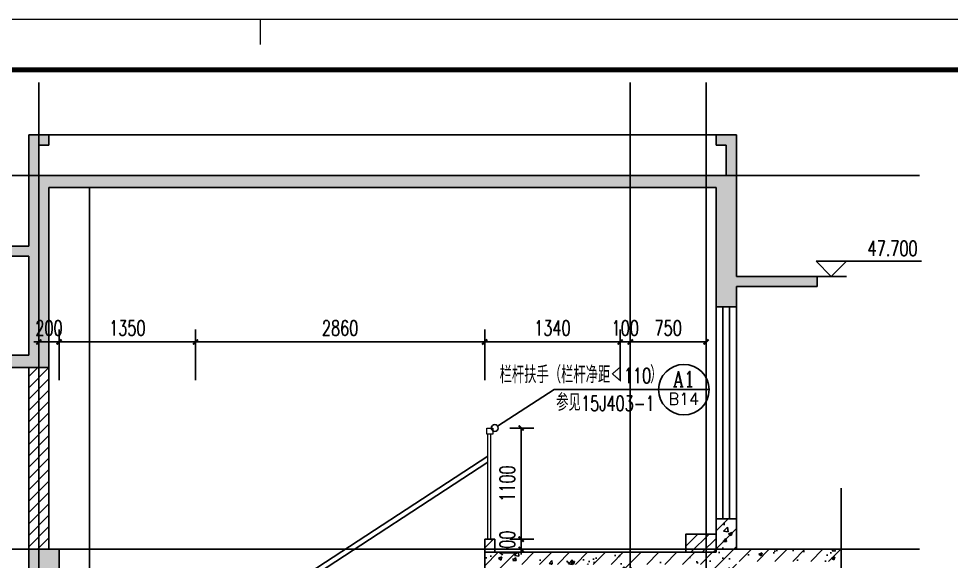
# Model space of a CAD drawing. Extents: x 1738711 to 2346805, y 1189731 to 2516152.
# Drawn here: x 2042993 to 2052219, y 1392552 to 1397922 of the extents above; entities that cross this region are included whole.
import ezdxf
from ezdxf.enums import TextEntityAlignment as Align

# ---------------------------------------------------------------- set-up
doc = ezdxf.new("R2010")
doc.units = 0
doc.header["$LTSCALE"] = 1000
doc.header["$MEASUREMENT"] = 0
doc.linetypes.add('复件 140224通州运河二期售楼部条件图_t3$0$X-ME SHAFT SH$0$X-B2$0$WATER_LINE', pattern=[0])
for name, color, linetype in [('DIM_ELEV', 3, 'Continuous'), ('DIM_IDEN', 3, 'Continuous'), ('DIM_SYMB', 3, 'Continuous'), ('DOTE', 1, 'Continuous'), ('PUB_DIM', 3, 'Continuous'), ('PUB_HATCH', 8, 'Continuous'), ('PUB_TEXT', 7, 'Continuous'), ('S_E_STAIR', 4, 'Continuous'), ('TK', 4, 'Continuous'), ('WALL', 40, 'Continuous'), ('WINDOW', 144, 'Continuous'), ('切线', 35, 'Continuous'), ('看线', 8, 'Continuous')]:
    doc.layers.add(name, color=color, linetype=linetype)
doc.layers.add('栏杆', color=6, linetype='Continuous', lineweight=15)
doc.styles.add('_TCH_DIM', font='SIMPLEX', dxfattribs={"bigfont": 'GBCBIG'})
doc.styles.add('_TCH_DIM_T3', font='SIMPLEX', dxfattribs={"width": 0.705882, "bigfont": 'GBCBIG'})
doc.styles.add('_TCH_LABEL', font='COMPLEX', dxfattribs={"bigfont": 'GBCBIG'})
doc.styles.add('宋体', font='SIMSUN.TTF', dxfattribs={"width": 0.75})
doc.dimstyles.new('_TCH_ARCH&&50', dxfattribs={"dimtxt": 148.75, "dimasz": 50, "dimexe": 125, "dimexo": 150, "dimgap": 63.125, "dimtad": 1, "dimdec": 0, "dimzin": 0, "dimdsep": 46, "dimtxsty": '_TCH_DIM_T3', "dimblk": 'ARCHTICK', "dimcen": 0.09, "dimclrt": 7, "dimazin": 2, "dimtfac": 1, "dimtdec": 0, "dimtix": 1, "dimtmove": 2, "dimatfit": 3, "dimfxl": 50, "dimtolj": 1, "dimtzin": 0, "dimarcsym": 0})

# ---------------------------------------------------------------- blocks, each defined once
blk = doc.blocks.new('hjashrtahreahe')
at = {"const_width": 25}
blk.add_lwpolyline([(42800, 59400), (42800, 58900)], dxfattribs=at)
at = {"layer": 'TK', "color": 7, "const_width": 25}
blk.add_lwpolyline([(0, 59400), (84100, 59400), (84100, 0), (0, 0)], close=True, dxfattribs=at)
at = {"layer": 'TK', "color": 3, "const_width": 100}
blk.add_lwpolyline([(2500, 1000), (2500, 58400), (83100, 58400), (83100, 1000)], close=True, dxfattribs=at)
at = {"layer": 'TK', "style": '宋体', "width": 0.75}
for tag, height, p in [('项目负责人', 350, (6003, 57089)), ('专业负责人', 350, (6003, 56224)), ('设计人', 350, (6003, 55419)), ('版号1', 250, (77304, 22193)), ('时间1', 250, (82405, 22193)), ('版号2', 250, (77304, 21593)), ('时间2', 250, (82405, 21593)), ('版号3', 250, (77304, 20993)), ('时间3', 250, (82405, 20993)), ('建筑会签', 0.0001, (78978, 2403)), ('电气会签', 0.0001, (82128, 2403)), ('结构会签', 0.0001, (78978, 1803)), ('暖通会签', 0.0001, (82128, 1803)), ('给排水会签', 0.0001, (78978, 1250)), ('智能化会签', 0.0001, (82128, 1250))]:
    blk.add_attdef(tag, text='', height=height, dxfattribs=at).set_placement(p, align=Align.CENTER)
for tag, p in [('合作设计单位', (80816, 48986)), ('版号说明1', (79854, 22318)), ('版号说明2', (79854, 21718)), ('版号说明3', (79854, 21118)), ('浙江绿储科技有限公司', (80545, 16036)), ('百兆瓦级集中式熔盐储能关键', (80545, 14953)), ('设备研发及制造基地项目', (80545, 14603)), ('1#研发楼', (80545, 13636)), ('图名', (80545, 12436)), ('工程编号', (78978, 11461)), ('子项编号', (82128, 11461)), ('建筑', (78978, 10711)), ('图号', (82128, 10711)), ('施工图', (78978, 9961)), ('2023.03', (82128, 9961)), ('审定', (79353, 8461)), ('审核', (79353, 7711)), ('工程负责', (79353, 6961)), ('专业负责', (79353, 6211)), ('设计', (79353, 5461)), ('制图', (79353, 4711)), ('校对', (79353, 3961))]:
    blk.add_attdef(tag, text='', height=250, dxfattribs=at).set_placement(p, align=Align.MIDDLE_CENTER)
blk = doc.blocks.new('_ArchTick')
at = {"color": 0, "linetype": 'ByBlock', "const_width": 0.4}
blk.add_lwpolyline([(-0.5, -0.5), (0.5, 0.5)], dxfattribs=at)
blk = doc.blocks.new('*D1446')
at = {"layer": 'Defpoints', "color": 0, "transparency": 16777216}
for p in [(2047703.2, 1392771.6), (2047964, 1392771.6), (2047703.2, 1392671.6)]:
    blk.add_point(p, dxfattribs=at)
at = {"layer": 'PUB_DIM', "color": 0, "lineweight": -2, "transparency": 16777216}
for p, q in [((2047964, 1392771.6), (2047964, 1392821.6)), ((2047853.2, 1392771.6), (2048089, 1392771.6)), ((2047964, 1392671.6), (2047964, 1392771.6)), ((2047853.2, 1392671.6), (2048089, 1392671.6)), ((2047964, 1392671.6), (2047964, 1392621.6))]:
    blk.add_line(p, q, dxfattribs=at)
at = {"layer": 'PUB_DIM', "color": 0, "lineweight": -2, "transparency": 16777216, "xscale": 50, "yscale": 50, "zscale": 50}
for p, rotation in [((2047964, 1392771.6), 270), ((2047964, 1392671.6), 90)]:
    blk.add_blockref('_ArchTick', p, dxfattribs=dict(at, rotation=rotation))
at = {"layer": 'PUB_DIM', "color": 7, "transparency": 16777216, "insert": (2047826.5, 1392721.6), "char_height": 148.75, "attachment_point": 5, "rotation": 90, "style": '_TCH_DIM_T3'}
blk.add_mtext('\\A1;100', dxfattribs=at)
blk = doc.blocks.new('*D1447')
at = {"layer": 'Defpoints', "color": 0, "transparency": 16777216}
for p in [(2047703.2, 1393871.6), (2047964, 1393871.6), (2047703.2, 1392771.6)]:
    blk.add_point(p, dxfattribs=at)
at = {"layer": 'PUB_DIM', "color": 0, "lineweight": -2, "transparency": 16777216}
for p, q in [((2047853.2, 1393871.6), (2048089, 1393871.6)), ((2047964, 1392771.6), (2047964, 1393871.6)), ((2047853.2, 1392771.6), (2048089, 1392771.6))]:
    blk.add_line(p, q, dxfattribs=at)
at = {"layer": 'PUB_DIM', "color": 0, "lineweight": -2, "transparency": 16777216, "xscale": 50, "yscale": 50, "zscale": 50}
for p, rotation in [((2047964, 1393871.6), 90), ((2047964, 1392771.6), 270)]:
    blk.add_blockref('_ArchTick', p, dxfattribs=dict(at, rotation=rotation))
at = {"layer": 'PUB_DIM', "color": 7, "transparency": 16777216, "insert": (2047826.5, 1393321.6), "char_height": 148.75, "attachment_point": 5, "rotation": 90, "style": '_TCH_DIM_T3'}
blk.add_mtext('\\A1;1100', dxfattribs=at)
blk = doc.blocks.new('*D1499')
at = {"layer": 'Defpoints', "color": 0, "transparency": 16777216}
for p in [(2049793.2, 1394722.9), (2049043.2, 1394196.1), (2049793.2, 1394196.1)]:
    blk.add_point(p, dxfattribs=at)
at = {"layer": 'PUB_DIM', "color": 0, "lineweight": -2, "transparency": 16777216}
for p, q in [((2049043.2, 1394346.1), (2049043.2, 1394847.9)), ((2049793.2, 1394346.1), (2049793.2, 1394847.9)), ((2049043.2, 1394722.9), (2049793.2, 1394722.9))]:
    blk.add_line(p, q, dxfattribs=at)
at = {"layer": 'PUB_DIM', "color": 0, "lineweight": -2, "transparency": 16777216, "xscale": 50, "yscale": 50, "zscale": 50, "rotation": 180}
blk.add_blockref('_ArchTick', (2049043.2, 1394722.9), dxfattribs=at)
at = {"layer": 'PUB_DIM', "color": 0, "lineweight": -2, "transparency": 16777216, "xscale": 50, "yscale": 50, "zscale": 50}
blk.add_blockref('_ArchTick', (2049793.2, 1394722.9), dxfattribs=at)
at = {"layer": 'PUB_DIM', "color": 7, "transparency": 16777216, "insert": (2049418.2, 1394860.4), "char_height": 148.75, "attachment_point": 5, "style": '_TCH_DIM_T3'}
blk.add_mtext('\\A1;750', dxfattribs=at)
blk = doc.blocks.new('*D1500')
at = {"layer": 'Defpoints', "color": 0, "transparency": 16777216}
for p in [(2049043.2, 1394722.9), (2048943.2, 1394196.1), (2049043.2, 1394196.1)]:
    blk.add_point(p, dxfattribs=at)
at = {"layer": 'PUB_DIM', "color": 0, "lineweight": -2, "transparency": 16777216}
for p, q in [((2048943.2, 1394346.1), (2048943.2, 1394847.9)), ((2049043.2, 1394346.1), (2049043.2, 1394847.9)), ((2048943.2, 1394722.9), (2048893.2, 1394722.9)), ((2048943.2, 1394722.9), (2049043.2, 1394722.9)), ((2049043.2, 1394722.9), (2049093.2, 1394722.9))]:
    blk.add_line(p, q, dxfattribs=at)
at = {"layer": 'PUB_DIM', "color": 0, "lineweight": -2, "transparency": 16777216, "xscale": 50, "yscale": 50, "zscale": 50}
blk.add_blockref('_ArchTick', (2048943.2, 1394722.9), dxfattribs=at)
at = {"layer": 'PUB_DIM', "color": 0, "lineweight": -2, "transparency": 16777216, "xscale": 50, "yscale": 50, "zscale": 50, "rotation": 180}
blk.add_blockref('_ArchTick', (2049043.2, 1394722.9), dxfattribs=at)
at = {"layer": 'PUB_DIM', "color": 7, "transparency": 16777216, "insert": (2048993.2, 1394860.4), "char_height": 148.75, "attachment_point": 5, "style": '_TCH_DIM_T3'}
blk.add_mtext('\\A1;100', dxfattribs=at)
blk = doc.blocks.new('*D1501')
at = {"layer": 'Defpoints', "color": 0, "transparency": 16777216}
for p in [(2048943.2, 1394722.9), (2047603.2, 1394196.1), (2048943.2, 1394196.1)]:
    blk.add_point(p, dxfattribs=at)
at = {"layer": 'PUB_DIM', "color": 0, "lineweight": -2, "transparency": 16777216}
for p, q in [((2047603.2, 1394346.1), (2047603.2, 1394847.9)), ((2048943.2, 1394346.1), (2048943.2, 1394847.9)), ((2047603.2, 1394722.9), (2048943.2, 1394722.9))]:
    blk.add_line(p, q, dxfattribs=at)
at = {"layer": 'PUB_DIM', "color": 0, "lineweight": -2, "transparency": 16777216, "xscale": 50, "yscale": 50, "zscale": 50, "rotation": 180}
blk.add_blockref('_ArchTick', (2047603.2, 1394722.9), dxfattribs=at)
at = {"layer": 'PUB_DIM', "color": 0, "lineweight": -2, "transparency": 16777216, "xscale": 50, "yscale": 50, "zscale": 50}
blk.add_blockref('_ArchTick', (2048943.2, 1394722.9), dxfattribs=at)
at = {"layer": 'PUB_DIM', "color": 7, "transparency": 16777216, "insert": (2048273.2, 1394860.4), "char_height": 148.75, "attachment_point": 5, "style": '_TCH_DIM_T3'}
blk.add_mtext('\\A1;1340', dxfattribs=at)
blk = doc.blocks.new('*D1502')
at = {"layer": 'Defpoints', "color": 0, "transparency": 16777216}
for p in [(2047603.2, 1394722.9), (2044743.2, 1394196.1), (2047603.2, 1394196.1)]:
    blk.add_point(p, dxfattribs=at)
at = {"layer": 'PUB_DIM', "color": 0, "lineweight": -2, "transparency": 16777216}
for p, q in [((2044743.2, 1394346.1), (2044743.2, 1394847.9)), ((2047603.2, 1394346.1), (2047603.2, 1394847.9)), ((2044743.2, 1394722.9), (2047603.2, 1394722.9))]:
    blk.add_line(p, q, dxfattribs=at)
at = {"layer": 'PUB_DIM', "color": 0, "lineweight": -2, "transparency": 16777216, "xscale": 50, "yscale": 50, "zscale": 50, "rotation": 180}
blk.add_blockref('_ArchTick', (2044743.2, 1394722.9), dxfattribs=at)
at = {"layer": 'PUB_DIM', "color": 0, "lineweight": -2, "transparency": 16777216, "xscale": 50, "yscale": 50, "zscale": 50}
blk.add_blockref('_ArchTick', (2047603.2, 1394722.9), dxfattribs=at)
at = {"layer": 'PUB_DIM', "color": 7, "transparency": 16777216, "insert": (2046173.2, 1394860.4), "char_height": 148.75, "attachment_point": 5, "style": '_TCH_DIM_T3'}
blk.add_mtext('\\A1;2860', dxfattribs=at)
blk = doc.blocks.new('*D1503')
at = {"layer": 'Defpoints', "color": 0, "transparency": 16777216}
for p in [(2044743.2, 1394722.9), (2043393.2, 1394196.1), (2044743.2, 1394196.1)]:
    blk.add_point(p, dxfattribs=at)
at = {"layer": 'PUB_DIM', "color": 0, "lineweight": -2, "transparency": 16777216}
for p, q in [((2043393.2, 1394346.1), (2043393.2, 1394847.9)), ((2044743.2, 1394346.1), (2044743.2, 1394847.9)), ((2043393.2, 1394722.9), (2044743.2, 1394722.9))]:
    blk.add_line(p, q, dxfattribs=at)
at = {"layer": 'PUB_DIM', "color": 0, "lineweight": -2, "transparency": 16777216, "xscale": 50, "yscale": 50, "zscale": 50, "rotation": 180}
blk.add_blockref('_ArchTick', (2043393.2, 1394722.9), dxfattribs=at)
at = {"layer": 'PUB_DIM', "color": 0, "lineweight": -2, "transparency": 16777216, "xscale": 50, "yscale": 50, "zscale": 50}
blk.add_blockref('_ArchTick', (2044743.2, 1394722.9), dxfattribs=at)
at = {"layer": 'PUB_DIM', "color": 7, "transparency": 16777216, "insert": (2044068.2, 1394860.4), "char_height": 148.75, "attachment_point": 5, "style": '_TCH_DIM_T3'}
blk.add_mtext('\\A1;1350', dxfattribs=at)
blk = doc.blocks.new('*D1504')
at = {"layer": 'Defpoints', "color": 0, "transparency": 16777216}
for p in [(2043393.2, 1394722.9), (2043193.2, 1394196.1), (2043393.2, 1394196.1)]:
    blk.add_point(p, dxfattribs=at)
at = {"layer": 'PUB_DIM', "color": 0, "lineweight": -2, "transparency": 16777216}
for p, q in [((2043193.2, 1394346.1), (2043193.2, 1394847.9)), ((2043393.2, 1394346.1), (2043393.2, 1394847.9)), ((2043193.2, 1394722.9), (2043143.2, 1394722.9)), ((2043193.2, 1394722.9), (2043393.2, 1394722.9)), ((2043393.2, 1394722.9), (2043443.2, 1394722.9))]:
    blk.add_line(p, q, dxfattribs=at)
at = {"layer": 'PUB_DIM', "color": 0, "lineweight": -2, "transparency": 16777216, "xscale": 50, "yscale": 50, "zscale": 50}
blk.add_blockref('_ArchTick', (2043193.2, 1394722.9), dxfattribs=at)
at = {"layer": 'PUB_DIM', "color": 0, "lineweight": -2, "transparency": 16777216, "xscale": 50, "yscale": 50, "zscale": 50, "rotation": 180}
blk.add_blockref('_ArchTick', (2043393.2, 1394722.9), dxfattribs=at)
at = {"layer": 'PUB_DIM', "color": 7, "transparency": 16777216, "insert": (2043293.2, 1394860.4), "char_height": 148.75, "attachment_point": 5, "style": '_TCH_DIM_T3'}
blk.add_mtext('\\A1;200', dxfattribs=at)

msp = doc.modelspace()

# ---------------------------------------------------------------- hatches: boundary and pattern name
at = {"layer": 'PUB_HATCH', "linetype": '复件 140224通州运河二期售楼部条件图_t3$0$X-ME SHAFT SH$0$X-B2$0$WATER_LINE'}
h = msp.add_hatch(dxfattribs=at)
h.set_pattern_fill('钢筋混凝土', color=256, scale=50, style=0)
h.set_pattern_definition([(45, (0, 0), (-88.3883476, 88.3883476), []), (50, (0, 0), (358.63009, -31.376067), [37.5, -412.5]), (355, (0, 0), (-69.375667, 376.096067), [30, -330]), (100.4514, (29.9, -2.6), (289.25469, 344.71977), [31.870095, -350.571056]), (46.1842, (0, 100), (533.620524, -82.75951), [56.25, -618.75]), (96.6356, (44.47, 93.1), (467.33135, 487.05894), [47.80514, -525.8565]), (351.1842, (0, 100), (467.33097, 487.0593), [45, -495]), (21, (50, 75), (298.453526, -201.309445), [37.5, -412.5]), (326, (50, 75), (121.657666, 362.57502), [30, -330]), (71.4514, (74.87, 58.22), (420.111314, 161.26525), [31.870095, -350.571056]), (37.5, (0, 0), (6.0799277, 166.446927), [0, -326, 0, -335, 0, -331.25]), (7.5, (0, 0), (131.534769, 197.205856), [0, -191, 0, -318.5, 0, -126.25]), (327.5, (-111.5, 0), (266.911218, -11.277436), [0, -125, 0, -390, 0, -517.5]), (317.5, (-161.5, 0), (291.593085, 50.052491), [0, -162.5, 0, -259, 0, -367.5])])
h.paths.add_polyline_path([(2050093.2, 1395371.6), (2050093.2, 1396771.6), (2049892.4, 1396771.6), (2049892.4, 1396671.6), (2049992.4, 1396671.6), (2049992.4, 1396371.6), (2043193.2, 1396371.6), (2043193.2, 1396671.6), (2043293.2, 1396671.6), (2043293.2, 1396771.6), (2043092.4, 1396771.6), (2043092.4, 1395671.6), (2042393.2, 1395671.6), (2042393.2, 1395571.6), (2043092.4, 1395571.6), (2043092.4, 1394591.6), (2042393.2, 1394591.6), (2042393.2, 1394471.6), (2043293.2, 1394471.6), (2043293.2, 1396251.6), (2049893.2, 1396251.6), (2049893.2, 1395071.6), (2050093.2, 1395071.6), (2050093.2, 1395271.6), (2050893.2, 1395271.6), (2050893.2, 1395371.6)])
h.paths.add_polyline_path([(2043393.2, 1392671.6), (2043092.4, 1392671.6), (2043092.4, 1391871.6), (2043093.2, 1391871.6), (2043393.2, 1391871.6)])
h = msp.add_hatch(dxfattribs=at)
h.set_pattern_fill('ANSI31', color=256, scale=50, style=0)
h.set_pattern_definition([(45, (0, 0), (-56.1266008, 56.1266008), [])])
h.paths.add_polyline_path([(2043293.2, 1394471.6), (2043092.4, 1394471.6), (2043092.4, 1392671.6), (2043293.2, 1392671.6)])
h.paths.add_polyline_path([(2042493.2, 1395571.6), (2042393.2, 1395571.6), (2042393.2, 1394591.6), (2042493.2, 1394591.6)])
h = msp.add_hatch(dxfattribs=at)
h.set_pattern_fill('钢筋混凝土', color=256, scale=50, style=0)
h.set_pattern_definition([(45, (2049965.37, 1392749.32), (-88.3883, 88.3883), []), (50, (2049965.37, 1392749.32), (358.63, -31.376), [37.5, -412.5]), (355, (2049965.37, 1392749.32), (-69.376, 376.096), [30, -330]), (100.451, (2049995.25, 1392746.7), (289.255, 344.72), [31.87, -350.57]), (46.184, (2049965.37, 1392849.32), (533.62, -82.76), [56.25, -618.75]), (96.636, (2050009.84, 1392842.43), (467.33, 487.06), [47.805, -525.86]), (351.184, (2049965.37, 1392849.3), (467.33, 487.06), [45, -495]), (21, (2050015.37, 1392824.32), (298.454, -201.31), [37.5, -412.5]), (326, (2050015.37, 1392824.32), (121.658, 362.575), [30, -330]), (71.451, (2050040.24, 1392807.55), (420.11, 161.265), [31.87, -350.57]), (37.5, (2049965.37, 1392749.32), (6.08, 166.447), [0, -326, 0, -335, 0, -331.25]), (7.5, (2049965.37, 1392749.32), (131.535, 197.206), [0, -191, 0, -318.5, 0, -126.25]), (327.5, (2049853.87, 1392749.32), (266.911, -11.2774), [0, -125, 0, -390, 0, -517.5]), (317.5, (2049803.87, 1392749.32), (291.593, 50.052), [0, -162.5, 0, -259, 0, -367.5])])
h.paths.add_polyline_path([(2050093.2, 1392971.6), (2049893.2, 1392971.6), (2049893.2, 1392671.6), (2050093.2, 1392671.6)])
h.paths.add_polyline_path([(2050093.2, 1392551.6), (2051129.2, 1392551.6), (2051129.2, 1392671.6), (2049893.2, 1392671.6), (2049893.2, 1392641.6), (2047603.2, 1392641.6), (2047603.2, 1392241.6), (2047803.2, 1392241.6), (2047803.2, 1392521.6), (2048943.2, 1392521.6), (2048943.2, 1392241.6), (2049143.2, 1392241.6), (2049143.2, 1392521.6), (2049793.2, 1392521.6), (2049793.2, 1391871.6), (2050093.2, 1391871.6)])
h.paths.add_polyline_path([(2047703.2, 1392771.6), (2047603.2, 1392771.6), (2047603.2, 1392641.6), (2047703.2, 1392641.6)])
h.paths.add_polyline_path([(2050093.2, 1391071.6), (2049893.2, 1391071.6), (2049893.2, 1390871.6), (2050093.2, 1390871.6)])
h = msp.add_hatch(dxfattribs=at)
h.set_pattern_fill('ANSI31', color=256, scale=50, style=0)
h.set_pattern_definition([(45, (2049777.52, 1392663.575), (-56.1266, 56.1266), [])])
h.paths.add_polyline_path([(2049893.2, 1392821.6), (2049593.2, 1392821.6), (2049593.2, 1392641.6), (2049893.2, 1392641.6)])
h.paths.add_polyline_path([(2049143.2, 1388341.6), (2048943.2, 1388341.6), (2048943.2, 1384841.6), (2049143.2, 1384841.6)])
h.paths.add_polyline_path([(2050093.2, 1387971.6), (2049893.2, 1387971.6), (2049893.2, 1387171.6), (2050093.2, 1387171.6)])
h.paths.add_polyline_path([(2049143.2, 1392241.6), (2048943.2, 1392241.6), (2048943.2, 1388741.6), (2049143.2, 1388741.6)])
h.paths.add_polyline_path([(2050093.2, 1391871.6), (2049893.2, 1391871.6), (2049893.2, 1391071.6), (2050093.2, 1391071.6)])
h.paths.add_polyline_path([(2049143.2, 1376641.6), (2048943.2, 1376641.6), (2048943.2, 1374041.6), (2049143.2, 1374041.6)])
h.paths.add_polyline_path([(2050093.2, 1376271.6), (2049893.2, 1376271.6), (2049893.2, 1373371.6), (2050093.2, 1373371.6)])
h.paths.add_polyline_path([(2049143.2, 1380541.6), (2048943.2, 1380541.6), (2048943.2, 1377041.6), (2049143.2, 1377041.6)])
h.paths.add_polyline_path([(2050093.2, 1380171.6), (2049893.2, 1380171.6), (2049893.2, 1379371.6), (2050093.2, 1379371.6)])
h.paths.add_polyline_path([(2049143.2, 1384441.6), (2048943.2, 1384441.6), (2048943.2, 1380941.6), (2049143.2, 1380941.6)])
h.paths.add_polyline_path([(2050093.2, 1384071.6), (2049893.2, 1384071.6), (2049893.2, 1383271.6), (2050093.2, 1383271.6)])
h.paths.add_polyline_path([(2049143.2, 1373555.9), (2048943.2, 1373555.9), (2048943.2, 1371041.6), (2049143.2, 1371041.6)])

# ---------------------------------------------------------------- linework, layer by layer
at = {"layer": 'DIM_ELEV'}
for p, q in [((2051031.4, 1395371.6), (2050881.4, 1395521.6)), ((2050881.4, 1395521.6), (2051925.4, 1395521.6)), ((2051031.4, 1395371.6), (2051181.4, 1395521.6)), ((2050681.4, 1395371.6), (2051181.4, 1395371.6))]:
    msp.add_line(p, q, dxfattribs=at)
at = {"layer": 'DIM_IDEN'}
for p, q in [((2047731.5, 1393889.9), (2048291.1, 1394251.4)), ((2048291.1, 1394251.4), (2049323.6, 1394251.4)), ((2049823.6, 1394251.4), (2049323.6, 1394251.4))]:
    msp.add_line(p, q, dxfattribs=at)
msp.add_lwpolyline([(2047736.9, 1393871.6, 1), (2047669.4, 1393871.6, 1)], format="xyb", close=True, dxfattribs=at)
msp.add_circle((2049573.6, 1394251.4), 250, dxfattribs=at)
at = {"layer": 'DIM_SYMB'}
msp.add_lwpolyline([(2051129.2, 1370055.6), (2051129.2, 1381609.2), (2051024.2, 1381647.4), (2051234.2, 1381684.5), (2051129.2, 1381721.7), (2051129.2, 1393275.3)], dxfattribs=at)
at = {"layer": 'DOTE'}
for p, q in [((2043193.2, 1397290.7), (2043193.2, 1370014.9)), ((2049043.2, 1397290.7), (2049043.2, 1370014.9)), ((2049793.2, 1397290.7), (2049793.2, 1370014.9)), ((2051903.8, 1396371.6), (2040349.5, 1396371.6)), ((2051903.8, 1392671.6), (2040349.5, 1392671.6))]:
    msp.add_line(p, q, dxfattribs=at)
at = {"layer": 'S_E_STAIR'}
for p, q in [((2044783.2, 1391732.6), (2047635.5, 1393592.8)), ((2044783.2, 1391672.6), (2047635.5, 1393532.8)), ((2047603.2, 1392502.2), (2047603.2, 1392671.7))]:
    msp.add_line(p, q, dxfattribs=at)
at = {"layer": 'WALL'}
for p, q in [((2043293.2, 1396771.6), (2043092.4, 1396771.6)), ((2043092.4, 1395671.6), (2043092.4, 1396771.6)), ((2043293.2, 1396671.6), (2043293.2, 1396771.6)), ((2049892.4, 1396671.6), (2049892.4, 1396771.6)), ((2049892.4, 1396771.6), (2050093.2, 1396771.6)), ((2050093.2, 1395371.6), (2050093.2, 1396771.6)), ((2043193.2, 1396371.6), (2043193.2, 1396671.6)), ((2043293.2, 1396671.6), (2043193.2, 1396671.6)), ((2049892.4, 1396671.6), (2049992.4, 1396671.6)), ((2049992.4, 1396371.6), (2049992.4, 1396671.6)), ((2049992.4, 1396371.6), (2043193.2, 1396371.6)), ((2043293.2, 1392671.6), (2043293.2, 1396251.6)), ((2049893.2, 1396251.6), (2043293.2, 1396251.6)), ((2049893.2, 1395071.6), (2049893.2, 1396251.6)), ((2043092.4, 1395671.6), (2042393.2, 1395671.6)), ((2043092.4, 1395571.6), (2042393.2, 1395571.6)), ((2043092.4, 1394591.6), (2043092.4, 1395571.6)), ((2050893.2, 1395371.6), (2050093.2, 1395371.6)), ((2050893.2, 1395271.6), (2050893.2, 1395371.6)), ((2050093.2, 1395071.6), (2050093.2, 1395271.6)), ((2050893.2, 1395271.6), (2050093.2, 1395271.6)), ((2049893.2, 1395071.6), (2050093.2, 1395071.6)), ((2043092.4, 1394591.6), (2042393.2, 1394591.6)), ((2043293.2, 1394471.6), (2042393.2, 1394471.6)), ((2043092.4, 1391871.6), (2043092.4, 1394471.6)), ((2049893.2, 1392641.6), (2049893.2, 1392971.6)), ((2049893.2, 1392971.6), (2050093.2, 1392971.6)), ((2050093.2, 1392671.6), (2050093.2, 1392971.6)), ((2047603.2, 1392241.6), (2047603.2, 1392771.6)), ((2047703.2, 1392771.6), (2047603.2, 1392771.6)), ((2047703.2, 1392641.6), (2047703.2, 1392771.6)), ((2043092.4, 1392671.6), (2043393.2, 1392671.6)), ((2043393.2, 1392671.6), (2043393.2, 1391871.6)), ((2047603.2, 1392641.6), (2049893.2, 1392641.6)), ((2049893.2, 1392671.6), (2051129.2, 1392671.6))]:
    msp.add_line(p, q, dxfattribs=at)
msp.add_lwpolyline([(2049893.2, 1392821.6), (2049593.2, 1392821.6), (2049593.2, 1392641.6)], dxfattribs=at)
at = {"layer": 'WINDOW'}
for p, q in [((2049893.2, 1395071.6), (2049893.2, 1392971.6)), ((2049959.9, 1392971.6), (2049959.9, 1395071.6)), ((2050026.5, 1392971.6), (2050026.5, 1395071.6)), ((2050093.2, 1395071.6), (2050093.2, 1392971.6))]:
    msp.add_line(p, q, dxfattribs=at)
at = {"layer": '切线'}
msp.add_line((2049593.2, 1392671.6), (2047703.2, 1392671.6), dxfattribs=at)
at = {"layer": '栏杆', "color": 6, "ltscale": 100}
msp.add_lwpolyline([(2047623.2, 1393871.6), (2047683.2, 1393871.6), (2047683.2, 1393811.6), (2047623.2, 1393811.6)], close=True, dxfattribs=at)
for points in [[(2047635.5, 1392771.6), (2047635.5, 1393811.6)], [(2047665.5, 1392771.6), (2047665.5, 1393811.6)]]:
    msp.add_lwpolyline(points, dxfattribs=at)
at = {"layer": '看线'}
for p, q in [((2049893.2, 1396771.6), (2043293.2, 1396771.6)), ((2043693.2, 1396251.6), (2043693.2, 1390636.9))]:
    msp.add_line(p, q, dxfattribs=at)

# ---------------------------------------------------------------- block references
at = {"xscale": 0.5, "yscale": 0.5, "zscale": 0.5}
msp.add_blockref('hjashrtahreahe', (2023983.1, 1368216), dxfattribs=at)

# ---------------------------------------------------------------- texts
at = {"layer": 'PUB_TEXT', "color": 7, "style": '_TCH_DIM', "width": 0.705882}
for s, p in [('47.700', (2051390.4, 1395574.1)), ('110', (2048980, 1394315.1)), ('15J403-1', (2048556.1, 1394040.6))]:
    msp.add_text(s, height=148.75, dxfattribs=at).set_placement(p)
at = {"layer": 'PUB_TEXT', "color": 7, "style": '_TCH_DIM'}
for s, height, p in [('栏杆扶手（栏杆净距＜', 168.79, (2047751.3, 1394315.1)), ('）', 168.8, (2049240, 1394315.1)), ('参见', 168.79, (2048310.3, 1394040.6))]:
    msp.add_text(s, height=height, dxfattribs=at).set_placement(p)
at = {"layer": 'PUB_TEXT', "color": 7, "style": '_TCH_LABEL'}
for s, height, p, p2 in [('A1', 152.49, (2049464.7, 1394280.4), (2049682.5, 1394280.4)), ('B14', 119.47, (2049422.8, 1394099.9), (2049724.4, 1394099.9))]:
    msp.add_text(s, height=height, dxfattribs=at).set_placement(p, p2, align=Align.FIT)

# ---------------------------------------------------------------- dimensions: what is measured, and where the dimension line sits
at = {"layer": 'PUB_DIM'}
for p1, p2, distance, picture, middle in [((2043193.2, 1394196.1), (2043393.2, 1394196.1), 526.8, '*D1504', (2043293.2, 1394860.4)), ((2043393.2, 1394196.1), (2044743.2, 1394196.1), 526.8, '*D1503', (2044068.2, 1394860.4)), ((2044743.2, 1394196.1), (2047603.2, 1394196.1), 526.8, '*D1502', (2046173.2, 1394860.4)), ((2047603.2, 1394196.1), (2048943.2, 1394196.1), 526.8, '*D1501', (2048273.2, 1394860.4)), ((2048943.2, 1394196.1), (2049043.2, 1394196.1), 526.8, '*D1500', (2048993.2, 1394860.4)), ((2049043.2, 1394196.1), (2049793.2, 1394196.1), 526.8, '*D1499', (2049418.2, 1394860.4)), ((2047703.2, 1392771.6), (2047703.2, 1393871.6), -260.8, '*D1447', (2047826.5, 1393321.6)), ((2047703.2, 1392671.6), (2047703.2, 1392771.6), -260.8, '*D1446', (2047826.5, 1392721.6))]:
    dim = msp.add_aligned_dim(p1=p1, p2=p2, distance=distance, dimstyle='_TCH_ARCH&&50', dxfattribs=at)
    dim.commit()
    dim.dimension.update_dxf_attribs({"geometry": picture, "text_midpoint": middle})

doc.saveas('drawing.dxf')
